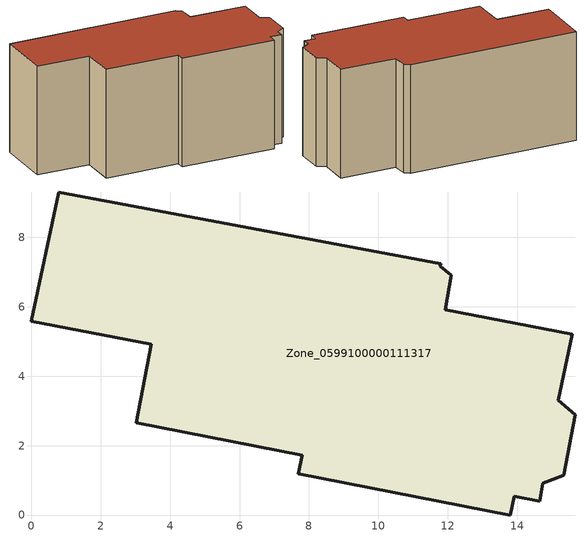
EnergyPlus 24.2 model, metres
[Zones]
Zone_0599100000111317
 floor ground (C_G): 15.19,3.31 15.67,2.89 15.34,1.14 14.74,0.91 14.65,0.4 13.91,0.54 13.8,0 7.69,1.19 7.8,1.72 3.03,2.65 3.46,4.92 0,5.58 0.79,9.31 11.8,7.24 11.79,7.17 12.1,6.91 11.92,5.92 15.58,5.21 z0
 wall outside (C_F): 14.74,0.91 15.34,1.14 15.67,2.89 15.19,3.31 15.58,5.21 11.92,5.92 12.1,6.91 11.79,7.17 11.8,7.24 0.79,9.31 0,5.58 3.46,4.92 3.03,2.65 7.8,1.72 7.69,1.19 13.8,0 13.91,0.54 14.65,0.4 14.74,0.91 z0:7.15
 roof outside (C_R): 11.79,7.17 11.8,7.24 0.79,9.31 0,5.58 3.46,4.92 3.03,2.65 7.8,1.72 7.69,1.19 13.8,0 13.91,0.54 14.65,0.4 14.74,0.91 15.34,1.14 15.67,2.89 15.19,3.31 15.58,5.21 11.92,5.92 12.1,6.91 z7.15
[BUILDING]
Pand.0599100000111317: North Axis=0; Terrain=City; Loads Convergence Tolerance Value=0.04; Temperature Convergence Tolerance Value=0.4; Solar Distribution=FullExterior; Maximum Number of Warmup Days=25; Minimum Number of Warmup Days=1
[Site:Location]
Rotterdam.The.Hague.AP_ZH_NLD Design_Conditions: Latitude=51.96; Longitude=4.45; Time Zone=1; Elevation=-4.5
[SITE:GROUNDTEMPERATURE:BUILDINGSURFACE]
18, 18, 18, 18, 18, 18, 18, 18, 18, 18, 18, 18
[MATERIAL] Thermal Absorptance=0.9; Solar Absorptance=0.7; Visible Absorptance=0.7
Name | Roughness | Thickness | Conductivity | Density | Specific Heat
G.D.1965 | MediumSmooth | 0.15 | 1 | 540 | 1210
F.D.1965 | Rough | 0.3 | 0.857143 | 1920 | 840
R.D.1965 | MediumRough | 0.2 | 0.08 | 1500 | 1000
[CONSTRUCTION]
C_G: G.D.1965
C_F: F.D.1965
C_R: R.D.1965
[ZONE]
Zone_0599100000111317: Type=1; Multiplier=1; Ceiling Height=Autocalculate; Volume=Autocalculate; Floor Area=autocalculate; Part of Total Floor Area=Yes
[ZONEINFILTRATION:DESIGNFLOWRATE]
Infil_Zone_0599100000111317: Zone or ZoneList or Space or SpaceList=Zone_0599100000111317; Schedule=AlwaysOn; Design Flow Rate Calculation Method=Flow/Area; Flow Rate per Floor Area=0.0042; Constant Term Coefficient=1; Temperature Term Coefficient=0; Velocity Term Coefficient=0; Velocity Squared Term Coefficient=0
[HVACTEMPLATE:ZONE:IDEALLOADSAIRSYSTEM]
Zone_0599100000111317: Maximum Heating Supply Air Temperature=50; Minimum Cooling Supply Air Temperature=13; Maximum Heating Supply Air Humidity Ratio=0.0156; Minimum Cooling Supply Air Humidity Ratio=0.0077; Heating Limit=NoLimit; Cooling Limit=NoLimit; Dehumidification Control Type=ConstantSensibleHeatRatio; Cooling Sensible Heat Ratio=0.7; Dehumidification Setpoint=60; Humidification Control Type=None; Humidification Setpoint=30; Outdoor Air Method=None; Outdoor Air Flow Rate per Person=0.00944; Outdoor Air Flow Rate per Zone Floor Area=0; Outdoor Air Flow Rate per Zone=0; Demand Controlled Ventilation Type=None; Outdoor Air Economizer Type=NoEconomizer; Heat Recovery Type=None; Sensible Heat Recovery Effectiveness=0.7; Latent Heat Recovery Effectiveness=0.65
[ZONECONTROL:THERMOSTAT]
ThermostatControl_Zone_0599100000111317: Zone or ZoneList=Zone_0599100000111317; Control Type Schedule=DualSetpointControlType; Control 1=Thermostat_Zone_0599100000111317; Temperature Difference Between Cutout And Setpoint=0
[THERMOSTATSETPOINT:DUALSETPOINT]
Thermostat_Zone_0599100000111317: Heating Setpoint Temperature Schedule=HeatingSetpoint_Zone_0599100000111317; Cooling Setpoint Temperature Schedule=CoolingSetpoint_Zone_0599100000111317
[SCHEDULE:COMPACT]
HeatingSetpoint_Zone_0599100000111317: Through: 12/31, For: AllDays, Until: 24:00, 21
CoolingSetpoint_Zone_0599100000111317: Through: 12/31, For: AllDays, Until: 24:00, 24
DualSetpointControlType: Through: 12/31, For: AllDays, Until: 24:00, 4
AlwaysOn: Through: 12/31, For: AllDays, Until: 24:00, 1
